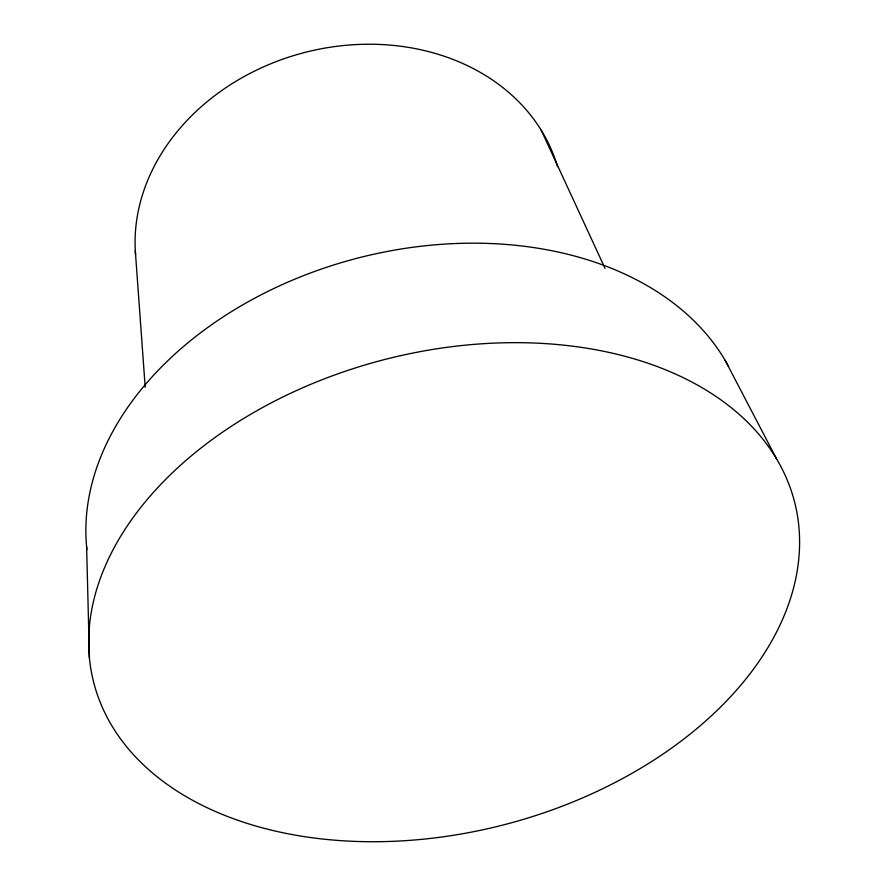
<?xml version="1.0" encoding="UTF-8"?>
<svg xmlns="http://www.w3.org/2000/svg" width="886" height="886" viewBox="0 0 886 886"><rect width="100%" height="100%" fill="white"/><g stroke="black" fill="none" stroke-linecap="round" stroke-linejoin="round"><path stroke-width="1.33" d="M725.147 360.336L776.645 459.014M541.235 130.253L605.016 268.303M135.303 250.871L145.204 387.26M86.618 546.74L89.431 658.198M135.591 254.991A216.417 178.817 -14.5 0 1 316.468 49.727A216.417 178.817 -14.5 0 1 557.538 166.657M86.894 549.475A336.935 238.777 -14.5 0 1 346.371 261.171A336.935 238.777 -14.5 0 1 728.602 366.461M317.742 838.466A361.876 240.161 -14.5 0 0 795.052 503.879A361.876 240.161 -14.5 0 0 219.584 434.229A361.876 240.161 -14.5 0 0 317.742 838.466"/></g></svg>
